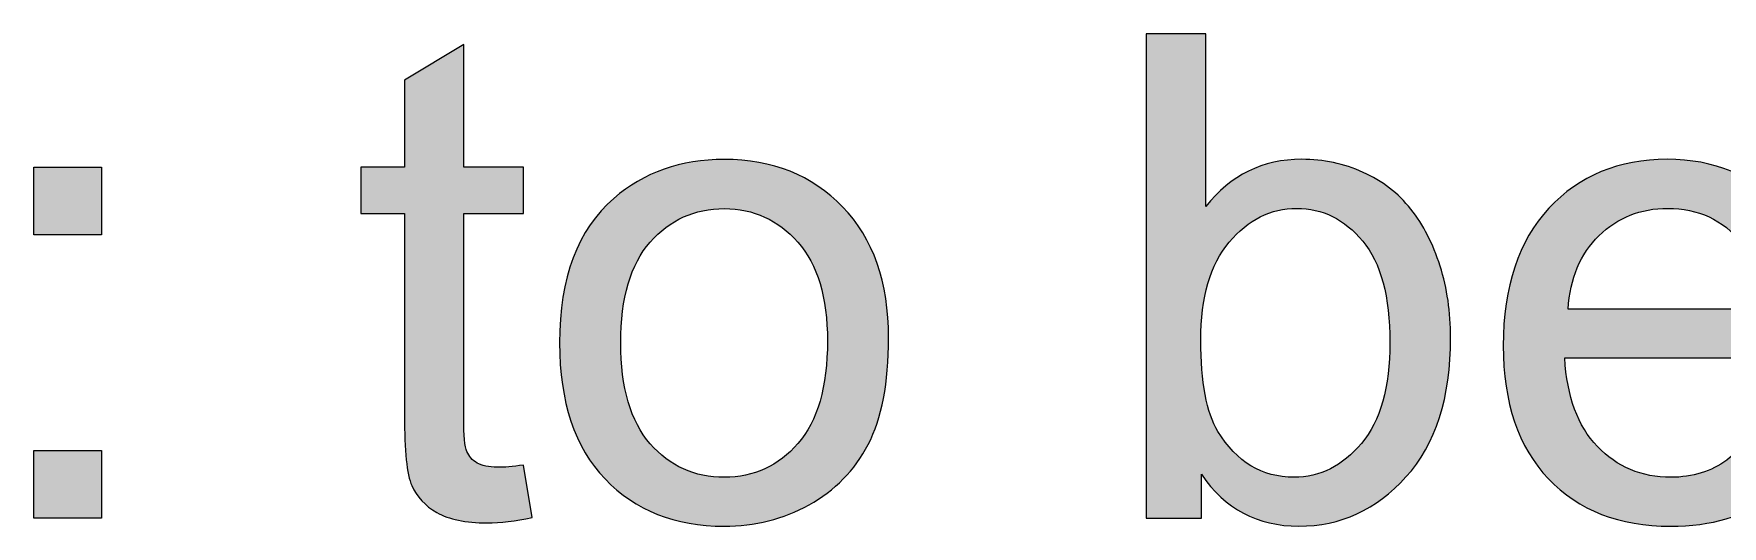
# Model space of a CAD drawing. Header units: inches. Extents: x 1117 to 1992, y -2324 to -585.
# Drawn here: x 1537.95 to 1560.56, y -1334.67 to -1328.07 of the extents above; entities that cross this region are included whole.
import ezdxf

# ---------------------------------------------------------------- set-up
doc = ezdxf.new("R2010")
doc.units = ezdxf.units.IN
doc.header["$MEASUREMENT"] = 0
doc.layers.add('Layer 1', color=7, linetype='Continuous')

# ---------------------------------------------------------------- blocks, each defined once
blk = doc.blocks.new('block 207')
at = {"layer": 'Layer 1', "true_color": 0x010101}
h = blk.add_hatch(color=18, dxfattribs=at)
h.dxf.hatch_style = 2
edge = h.paths.add_edge_path()
edge.add_spline(control_points=[(1544.509, -1333.85), (1544.509, -1333.85), (1544.624, -1334.554), (1544.624, -1334.554), (1544.4, -1334.601), (1544.199, -1334.624), (1544.022, -1334.624), (1543.733, -1334.624), (1543.508, -1334.577), (1543.349, -1334.486), (1543.19, -1334.395), (1543.077, -1334.274), (1543.012, -1334.125), (1542.947, -1333.976), (1542.915, -1333.662), (1542.915, -1333.184), (1542.915, -1333.184), (1542.915, -1330.477), (1542.915, -1330.477), (1542.915, -1330.477), (1542.331, -1330.477), (1542.331, -1330.477), (1542.331, -1330.477), (1542.331, -1329.857), (1542.331, -1329.857), (1542.331, -1329.857), (1542.915, -1329.857), (1542.915, -1329.857), (1542.915, -1329.857), (1542.915, -1328.693), (1542.915, -1328.693), (1542.915, -1328.693), (1543.708, -1328.215), (1543.708, -1328.215), (1543.708, -1328.215), (1543.708, -1329.857), (1543.708, -1329.857), (1543.708, -1329.857), (1544.509, -1329.857), (1544.509, -1329.857), (1544.509, -1329.857), (1544.509, -1330.477), (1544.509, -1330.477), (1544.509, -1330.477), (1543.708, -1330.477), (1543.708, -1330.477), (1543.708, -1330.477), (1543.708, -1333.228), (1543.708, -1333.228), (1543.708, -1333.456), (1543.722, -1333.603), (1543.75, -1333.667), (1543.778, -1333.733), (1543.824, -1333.783), (1543.887, -1333.822), (1543.951, -1333.859), (1544.041, -1333.879), (1544.159, -1333.879), (1544.248, -1333.881), (1544.364, -1333.87), (1544.509, -1333.85)], knot_values=[0, 0, 0, 0, 1, 1, 1, 2, 2, 2, 3, 3, 3, 4, 4, 4, 5, 5, 5, 6, 6, 6, 7, 7, 7, 8, 8, 8, 9, 9, 9, 10, 10, 10, 11, 11, 11, 12, 12, 12, 13, 13, 13, 14, 14, 14, 15, 15, 15, 16, 16, 16, 17, 17, 17, 18, 18, 18, 19, 19, 19, 20, 20, 20, 20], degree=3, periodic=1)
h = blk.add_hatch(color=18, dxfattribs=at)
h.dxf.hatch_style = 2
edge = h.paths.add_edge_path()
edge.add_spline(control_points=[(1553.589, -1334.562), (1553.589, -1334.562), (1552.849, -1334.562), (1552.849, -1334.562), (1552.849, -1334.562), (1552.849, -1328.069), (1552.849, -1328.069), (1552.849, -1328.069), (1553.646, -1328.069), (1553.646, -1328.069), (1553.646, -1328.069), (1553.646, -1330.385), (1553.646, -1330.385), (1553.983, -1329.963), (1554.412, -1329.752), (1554.934, -1329.752), (1555.223, -1329.752), (1555.498, -1329.81), (1555.756, -1329.927), (1556.013, -1330.043), (1556.227, -1330.207), (1556.394, -1330.419), (1556.561, -1330.631), (1556.691, -1330.884), (1556.786, -1331.182), (1556.881, -1331.481), (1556.927, -1331.8), (1556.927, -1332.14), (1556.927, -1332.946), (1556.728, -1333.57), (1556.329, -1334.009), (1555.931, -1334.449), (1555.453, -1334.668), (1554.895, -1334.668), (1554.34, -1334.668), (1553.903, -1334.438), (1553.588, -1333.973), (1553.588, -1333.973), (1553.589, -1334.562), (1553.589, -1334.562), (1553.589, -1334.562), (1553.589, -1334.562), (1553.589, -1334.562)], knot_values=[0, 0, 0, 0, 1, 1, 1, 2, 2, 2, 3, 3, 3, 4, 4, 4, 5, 5, 5, 6, 6, 6, 7, 7, 7, 8, 8, 8, 9, 9, 9, 10, 10, 10, 11, 11, 11, 12, 12, 12, 13, 13, 13, 14, 14, 14, 14], degree=3, periodic=1)
edge = h.paths.add_edge_path()
edge.add_spline(control_points=[(1553.58, -1332.175), (1553.58, -1332.739), (1553.657, -1333.147), (1553.81, -1333.398), (1554.061, -1333.808), (1554.4, -1334.013), (1554.829, -1334.013), (1555.177, -1334.013), (1555.479, -1333.861), (1555.733, -1333.559), (1555.987, -1333.257), (1556.114, -1332.806), (1556.114, -1332.206), (1556.114, -1331.592), (1555.992, -1331.139), (1555.749, -1330.847), (1555.505, -1330.554), (1555.21, -1330.409), (1554.865, -1330.409), (1554.517, -1330.409), (1554.215, -1330.56), (1553.961, -1330.862), (1553.706, -1331.164), (1553.58, -1331.603), (1553.58, -1332.175)], knot_values=[0, 0, 0, 0, 1, 1, 1, 2, 2, 2, 3, 3, 3, 4, 4, 4, 5, 5, 5, 6, 6, 6, 7, 7, 7, 8, 8, 8, 8], degree=3, periodic=1)
h = blk.add_hatch(color=18, dxfattribs=at)
h.dxf.hatch_style = 2
edge = h.paths.add_edge_path()
edge.add_spline(control_points=[(1544.992, -1332.211), (1544.992, -1331.339), (1545.234, -1330.694), (1545.718, -1330.275), (1546.122, -1329.928), (1546.616, -1329.753), (1547.197, -1329.753), (1547.844, -1329.753), (1548.373, -1329.966), (1548.783, -1330.389), (1549.193, -1330.813), (1549.399, -1331.398), (1549.399, -1332.146), (1549.399, -1332.751), (1549.307, -1333.226), (1549.126, -1333.574), (1548.945, -1333.92), (1548.68, -1334.191), (1548.333, -1334.382), (1547.988, -1334.574), (1547.608, -1334.669), (1547.197, -1334.669), (1546.539, -1334.669), (1546.007, -1334.458), (1545.601, -1334.036), (1545.195, -1333.614), (1544.992, -1333.005), (1544.992, -1332.211)], knot_values=[0, 0, 0, 0, 1, 1, 1, 2, 2, 2, 3, 3, 3, 4, 4, 4, 5, 5, 5, 6, 6, 6, 7, 7, 7, 8, 8, 8, 9, 9, 9, 9], degree=3, periodic=1)
edge = h.paths.add_edge_path()
edge.add_spline(control_points=[(1545.812, -1332.211), (1545.812, -1332.813), (1545.943, -1333.264), (1546.206, -1333.564), (1546.469, -1333.865), (1546.799, -1334.013), (1547.198, -1334.013), (1547.593, -1334.013), (1547.924, -1333.862), (1548.185, -1333.561), (1548.448, -1333.26), (1548.58, -1332.802), (1548.58, -1332.184), (1548.58, -1331.603), (1548.448, -1331.162), (1548.183, -1330.862), (1547.919, -1330.562), (1547.591, -1330.413), (1547.198, -1330.413), (1546.8, -1330.413), (1546.47, -1330.562), (1546.206, -1330.861), (1545.943, -1331.158), (1545.812, -1331.608), (1545.812, -1332.211)], knot_values=[0, 0, 0, 0, 1, 1, 1, 2, 2, 2, 3, 3, 3, 4, 4, 4, 5, 5, 5, 6, 6, 6, 7, 7, 7, 8, 8, 8, 8], degree=3, periodic=1)
h = blk.add_hatch(color=18, dxfattribs=at)
h.dxf.hatch_style = 2
edge = h.paths.add_edge_path()
edge.add_spline(control_points=[(1561.118, -1333.047), (1561.118, -1333.047), (1561.942, -1333.149), (1561.942, -1333.149), (1561.812, -1333.631), (1561.571, -1334.004), (1561.22, -1334.27), (1560.869, -1334.536), (1560.419, -1334.669), (1559.874, -1334.669), (1559.186, -1334.669), (1558.64, -1334.457), (1558.237, -1334.033), (1557.834, -1333.61), (1557.632, -1333.015), (1557.632, -1332.25), (1557.632, -1331.459), (1557.836, -1330.845), (1558.244, -1330.407), (1558.65, -1329.971), (1559.179, -1329.752), (1559.829, -1329.752), (1560.457, -1329.752), (1560.971, -1329.966), (1561.37, -1330.394), (1561.769, -1330.823), (1561.967, -1331.425), (1561.967, -1332.202), (1561.967, -1332.249), (1561.966, -1332.32), (1561.963, -1332.414), (1561.963, -1332.414), (1558.455, -1332.414), (1558.455, -1332.414), (1558.485, -1332.931), (1558.631, -1333.327), (1558.893, -1333.601), (1559.157, -1333.875), (1559.484, -1334.013), (1559.877, -1334.013), (1560.169, -1334.013), (1560.419, -1333.936), (1560.625, -1333.783), (1560.834, -1333.63), (1560.997, -1333.384), (1561.118, -1333.047)], knot_values=[0, 0, 0, 0, 1, 1, 1, 2, 2, 2, 3, 3, 3, 4, 4, 4, 5, 5, 5, 6, 6, 6, 7, 7, 7, 8, 8, 8, 9, 9, 9, 10, 10, 10, 11, 11, 11, 12, 12, 12, 13, 13, 13, 14, 14, 14, 15, 15, 15, 15], degree=3, periodic=1)
edge = h.paths.add_edge_path()
edge.add_spline(control_points=[(1558.5, -1331.759), (1558.5, -1331.759), (1561.126, -1331.759), (1561.126, -1331.759), (1561.09, -1331.363), (1560.99, -1331.066), (1560.825, -1330.869), (1560.571, -1330.562), (1560.243, -1330.409), (1559.837, -1330.409), (1559.471, -1330.409), (1559.163, -1330.531), (1558.913, -1330.776), (1558.665, -1331.021), (1558.527, -1331.348), (1558.5, -1331.759)], knot_values=[0, 0, 0, 0, 1, 1, 1, 2, 2, 2, 3, 3, 3, 4, 4, 4, 5, 5, 5, 5], degree=3, periodic=1)
h = blk.add_hatch(color=18, dxfattribs=at)
h.dxf.hatch_style = 2
h.paths.add_polyline_path([(1537.949, -1330.766), (1537.949, -1329.858), (1538.857, -1329.858), (1538.857, -1330.766)])
h.paths.add_polyline_path([(1537.949, -1334.562), (1537.949, -1333.655), (1538.857, -1333.655), (1538.857, -1334.562)])
at = {"layer": 'Layer 1', "lineweight": 0}
for points in [[(1537.949, -1330.766), (1537.949, -1329.858), (1538.857, -1329.858), (1538.857, -1330.766), (1537.949, -1330.766)], [(1537.949, -1334.562), (1537.949, -1333.655), (1538.857, -1333.655), (1538.857, -1334.562), (1537.949, -1334.562)]]:
    blk.add_lwpolyline(points, dxfattribs=at)
for points, knots in [([(1544.509, -1333.85), (1544.509, -1333.85), (1544.624, -1334.554), (1544.624, -1334.554), (1544.4, -1334.601), (1544.199, -1334.624), (1544.022, -1334.624), (1543.733, -1334.624), (1543.508, -1334.577), (1543.349, -1334.486), (1543.19, -1334.395), (1543.077, -1334.274), (1543.012, -1334.125), (1542.947, -1333.976), (1542.915, -1333.662), (1542.915, -1333.184), (1542.915, -1333.184), (1542.915, -1330.477), (1542.915, -1330.477), (1542.915, -1330.477), (1542.331, -1330.477), (1542.331, -1330.477), (1542.331, -1330.477), (1542.331, -1329.857), (1542.331, -1329.857), (1542.331, -1329.857), (1542.915, -1329.857), (1542.915, -1329.857), (1542.915, -1329.857), (1542.915, -1328.693), (1542.915, -1328.693), (1542.915, -1328.693), (1543.708, -1328.215), (1543.708, -1328.215), (1543.708, -1328.215), (1543.708, -1329.857), (1543.708, -1329.857), (1543.708, -1329.857), (1544.509, -1329.857), (1544.509, -1329.857), (1544.509, -1329.857), (1544.509, -1330.477), (1544.509, -1330.477), (1544.509, -1330.477), (1543.708, -1330.477), (1543.708, -1330.477), (1543.708, -1330.477), (1543.708, -1333.228), (1543.708, -1333.228), (1543.708, -1333.456), (1543.722, -1333.603), (1543.75, -1333.667), (1543.778, -1333.733), (1543.824, -1333.783), (1543.887, -1333.822), (1543.951, -1333.859), (1544.041, -1333.879), (1544.159, -1333.879), (1544.248, -1333.881), (1544.364, -1333.87), (1544.509, -1333.85)], [0, 0, 0, 0, 1, 1, 1, 2, 2, 2, 3, 3, 3, 4, 4, 4, 5, 5, 5, 6, 6, 6, 7, 7, 7, 8, 8, 8, 9, 9, 9, 10, 10, 10, 11, 11, 11, 12, 12, 12, 13, 13, 13, 14, 14, 14, 15, 15, 15, 16, 16, 16, 17, 17, 17, 18, 18, 18, 19, 19, 19, 20, 20, 20, 20]), ([(1553.589, -1334.562), (1553.589, -1334.562), (1552.849, -1334.562), (1552.849, -1334.562), (1552.849, -1334.562), (1552.849, -1328.069), (1552.849, -1328.069), (1552.849, -1328.069), (1553.646, -1328.069), (1553.646, -1328.069), (1553.646, -1328.069), (1553.646, -1330.385), (1553.646, -1330.385), (1553.983, -1329.963), (1554.412, -1329.752), (1554.934, -1329.752), (1555.223, -1329.752), (1555.498, -1329.81), (1555.756, -1329.927), (1556.013, -1330.043), (1556.227, -1330.207), (1556.394, -1330.419), (1556.561, -1330.631), (1556.691, -1330.884), (1556.786, -1331.182), (1556.881, -1331.481), (1556.927, -1331.8), (1556.927, -1332.14), (1556.927, -1332.946), (1556.728, -1333.57), (1556.329, -1334.009), (1555.931, -1334.449), (1555.453, -1334.668), (1554.895, -1334.668), (1554.34, -1334.668), (1553.903, -1334.438), (1553.588, -1333.973), (1553.588, -1333.973), (1553.589, -1334.562), (1553.589, -1334.562), (1553.589, -1334.562), (1553.589, -1334.562), (1553.589, -1334.562)], [0, 0, 0, 0, 1, 1, 1, 2, 2, 2, 3, 3, 3, 4, 4, 4, 5, 5, 5, 6, 6, 6, 7, 7, 7, 8, 8, 8, 9, 9, 9, 10, 10, 10, 11, 11, 11, 12, 12, 12, 13, 13, 13, 14, 14, 14, 14]), ([(1544.992, -1332.211), (1544.992, -1331.339), (1545.234, -1330.694), (1545.718, -1330.275), (1546.122, -1329.928), (1546.616, -1329.753), (1547.197, -1329.753), (1547.844, -1329.753), (1548.373, -1329.966), (1548.783, -1330.389), (1549.193, -1330.813), (1549.399, -1331.398), (1549.399, -1332.146), (1549.399, -1332.751), (1549.307, -1333.226), (1549.126, -1333.574), (1548.945, -1333.92), (1548.68, -1334.191), (1548.333, -1334.382), (1547.988, -1334.574), (1547.608, -1334.669), (1547.197, -1334.669), (1546.539, -1334.669), (1546.007, -1334.458), (1545.601, -1334.036), (1545.195, -1333.614), (1544.992, -1333.005), (1544.992, -1332.211)], [0, 0, 0, 0, 1, 1, 1, 2, 2, 2, 3, 3, 3, 4, 4, 4, 5, 5, 5, 6, 6, 6, 7, 7, 7, 8, 8, 8, 9, 9, 9, 9]), ([(1561.118, -1333.047), (1561.118, -1333.047), (1561.942, -1333.149), (1561.942, -1333.149), (1561.812, -1333.631), (1561.571, -1334.004), (1561.22, -1334.27), (1560.869, -1334.536), (1560.419, -1334.669), (1559.874, -1334.669), (1559.186, -1334.669), (1558.64, -1334.457), (1558.237, -1334.033), (1557.834, -1333.61), (1557.632, -1333.015), (1557.632, -1332.25), (1557.632, -1331.459), (1557.836, -1330.845), (1558.244, -1330.407), (1558.65, -1329.971), (1559.179, -1329.752), (1559.829, -1329.752), (1560.457, -1329.752), (1560.971, -1329.966), (1561.37, -1330.394), (1561.769, -1330.823), (1561.967, -1331.425), (1561.967, -1332.202), (1561.967, -1332.249), (1561.966, -1332.32), (1561.963, -1332.414), (1561.963, -1332.414), (1558.455, -1332.414), (1558.455, -1332.414), (1558.485, -1332.931), (1558.631, -1333.327), (1558.893, -1333.601), (1559.157, -1333.875), (1559.484, -1334.013), (1559.877, -1334.013), (1560.169, -1334.013), (1560.419, -1333.936), (1560.625, -1333.783), (1560.834, -1333.63), (1560.997, -1333.384), (1561.118, -1333.047)], [0, 0, 0, 0, 1, 1, 1, 2, 2, 2, 3, 3, 3, 4, 4, 4, 5, 5, 5, 6, 6, 6, 7, 7, 7, 8, 8, 8, 9, 9, 9, 10, 10, 10, 11, 11, 11, 12, 12, 12, 13, 13, 13, 14, 14, 14, 15, 15, 15, 15]), ([(1545.812, -1332.211), (1545.812, -1332.813), (1545.943, -1333.264), (1546.206, -1333.564), (1546.469, -1333.865), (1546.799, -1334.013), (1547.198, -1334.013), (1547.593, -1334.013), (1547.924, -1333.862), (1548.185, -1333.561), (1548.448, -1333.26), (1548.58, -1332.802), (1548.58, -1332.184), (1548.58, -1331.603), (1548.448, -1331.162), (1548.183, -1330.862), (1547.919, -1330.562), (1547.591, -1330.413), (1547.198, -1330.413), (1546.8, -1330.413), (1546.47, -1330.562), (1546.206, -1330.861), (1545.943, -1331.158), (1545.812, -1331.608), (1545.812, -1332.211)], [0, 0, 0, 0, 1, 1, 1, 2, 2, 2, 3, 3, 3, 4, 4, 4, 5, 5, 5, 6, 6, 6, 7, 7, 7, 8, 8, 8, 8]), ([(1553.58, -1332.175), (1553.58, -1332.739), (1553.657, -1333.147), (1553.81, -1333.398), (1554.061, -1333.808), (1554.4, -1334.013), (1554.829, -1334.013), (1555.177, -1334.013), (1555.479, -1333.861), (1555.733, -1333.559), (1555.987, -1333.257), (1556.114, -1332.806), (1556.114, -1332.206), (1556.114, -1331.592), (1555.992, -1331.139), (1555.749, -1330.847), (1555.505, -1330.554), (1555.21, -1330.409), (1554.865, -1330.409), (1554.517, -1330.409), (1554.215, -1330.56), (1553.961, -1330.862), (1553.706, -1331.164), (1553.58, -1331.603), (1553.58, -1332.175)], [0, 0, 0, 0, 1, 1, 1, 2, 2, 2, 3, 3, 3, 4, 4, 4, 5, 5, 5, 6, 6, 6, 7, 7, 7, 8, 8, 8, 8]), ([(1558.5, -1331.759), (1558.5, -1331.759), (1561.126, -1331.759), (1561.126, -1331.759), (1561.09, -1331.363), (1560.99, -1331.066), (1560.825, -1330.869), (1560.571, -1330.562), (1560.243, -1330.409), (1559.837, -1330.409), (1559.471, -1330.409), (1559.163, -1330.531), (1558.913, -1330.776), (1558.665, -1331.021), (1558.527, -1331.348), (1558.5, -1331.759)], [0, 0, 0, 0, 1, 1, 1, 2, 2, 2, 3, 3, 3, 4, 4, 4, 5, 5, 5, 5])]:
    blk.add_open_spline(points, degree=3, knots=knots, dxfattribs=at)
blk = doc.blocks.new('block 205')
at = {"layer": 'Layer 1'}
blk.add_blockref('block 207', (0, 0), dxfattribs=at)

msp = doc.modelspace()

# ---------------------------------------------------------------- block references
at = {"layer": 'Layer 1'}
msp.add_blockref('block 205', (0, 0), dxfattribs=at)

doc.saveas('drawing.dxf')
